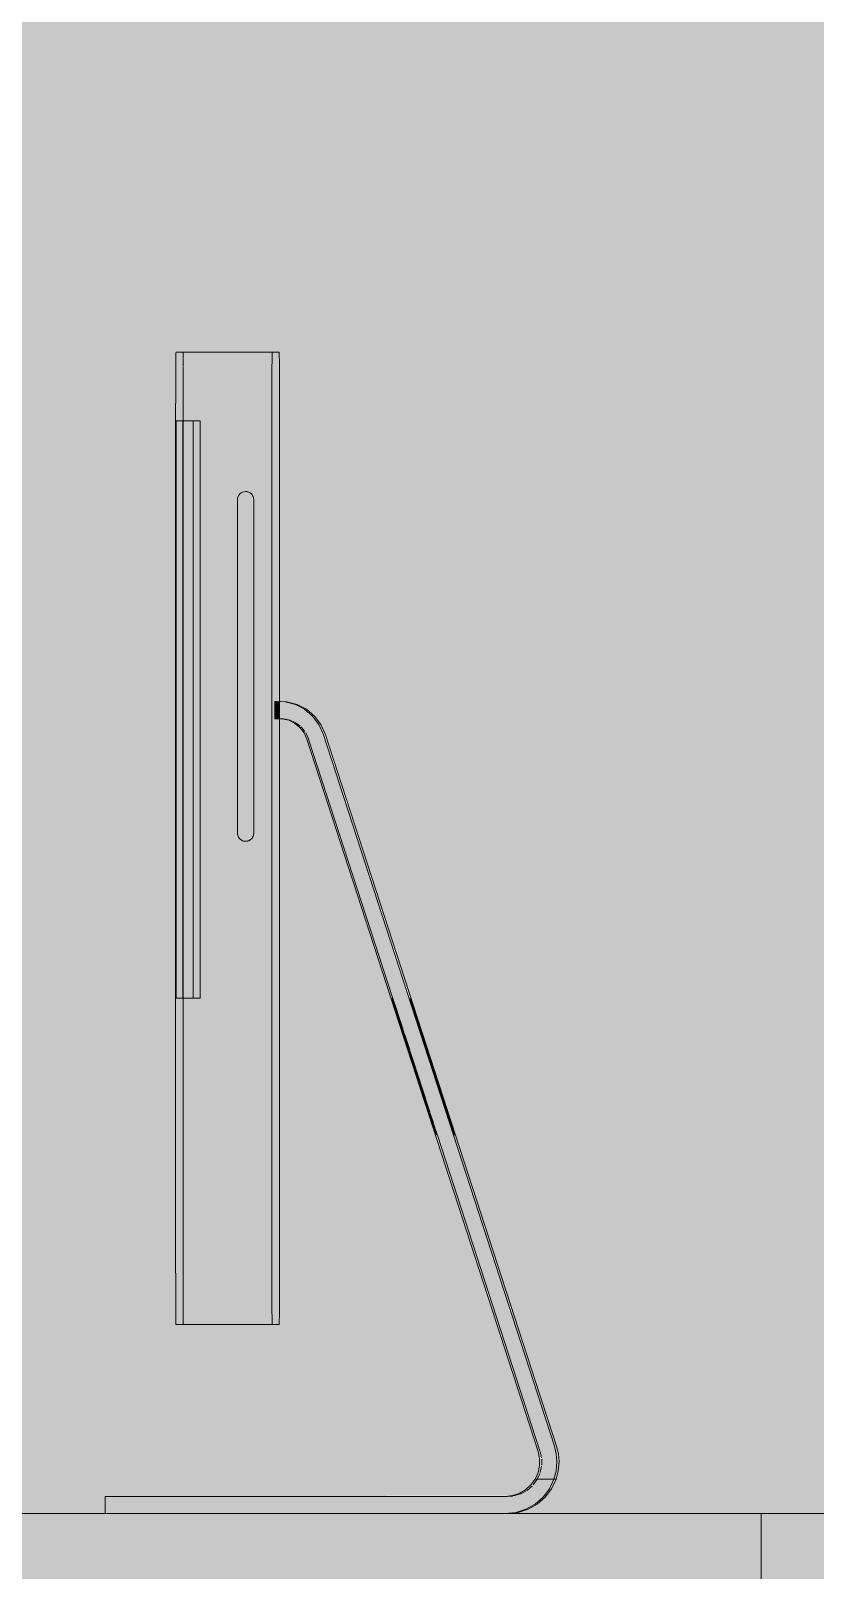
# Model space of a CAD drawing. Header units: millimetres. Extents: x 855 to 48623, y -2192 to 8255.
# Drawn here: x 25221 to 25511, y 4929 to 5498 of the extents above; entities that cross this region are included whole.
import ezdxf

# ---------------------------------------------------------------- set-up
doc = ezdxf.new("R2010")
doc.units = ezdxf.units.MM
doc.layers.add('A-WALL-PATT', color=7, linetype='Continuous', lineweight=9)
for name, color, linetype, lineweight, true_color, transparency in [('I-FURN-10', 7, 'Continuous', 9, 0xf9f9f9, 0.7), ('I-FURN-13', 7, 'Continuous', 9, 0x395f96, 0.7), ('I-FURN-5', 7, 'Continuous', 9, 0x7f7f7f, 0.7)]:
    doc.layers.add(name, color=color, linetype=linetype, lineweight=lineweight, true_color=true_color, transparency=transparency)
for name, color, linetype, lineweight, true_color in [('I-FURN-104', 7, 'Continuous', 9, 0xa3aebf), ('I-FURN-105', 7, 'Continuous', 9, 0xdddddd), ('I-FURN-4', 7, 'Continuous', 9, 0xacacac), ('I-FURN-6', 7, 'Continuous', 9, 0xc0c0c0), ('I-FURN-7', 7, 'Continuous', 9, 0x9e9e9e), ('I-FURN-9', 7, 'Continuous', 9, 0xd1d1d1)]:
    doc.layers.add(name, color=color, linetype=linetype, lineweight=lineweight, true_color=true_color)

# ---------------------------------------------------------------- blocks, each defined once
blk = doc.blocks.new('Стол базовый прямоугольный - 1_2-26230909-Развертка 2_03-2')
at = {"layer": 'I-FURN-5'}
blk.add_hatch(color=256, dxfattribs=at).paths.add_polyline_path([(2860, 4910), (2900, 4910), (2900, 4950), (2300, 4950), (2300, 4910), (2810.43, 4910)])
at = {"layer": 'I-FURN-6'}
for q in [(2900, 4950), (2300, 4910)]:
    blk.add_line((2300, 4950), q, dxfattribs=at)
blk = doc.blocks.new('Стол базовый прямоугольный - 1_2-V17-Развертка 2_03-2')
at = {"layer": 'I-FURN-5'}
blk.add_hatch(color=256, dxfattribs=at).paths.add_polyline_path([(5449.99, 4910), (5460, 4910), (5460, 4950), (4860, 4950), (4860, 4910), (5420, 4910)])
at = {"layer": 'I-FURN-6'}
for p, q in [((4860, 4950), (5460, 4950)), ((5460, 4950), (5460, 4910))]:
    blk.add_line(p, q, dxfattribs=at)
blk = doc.blocks.new('iMac_G5_Computer_17quot_Screen_Model_4681 - iMac_G5_Computer_17quot_Screen_Model_4681-26238357-Развертка 2_03-2')
at = {"layer": 'I-FURN-10'}
for points in [[(5243.57, 5360.21), (5279.12, 5360.21), (5279.12, 5379.26), (5243.69, 5379.26), (5243.6, 5373.68), (5243.56, 5360.21)], [(5281.82, 5019.85), (5281.95, 5038.9), (5281.82, 5243.71), (5280.23, 5243.69), (5280.23, 5250.07), (5281.95, 5250.07), (5281.82, 5379.26), (5279.25, 5379.26), (5279.12, 5360.21), (5279.25, 5019.85)], [(5269.42, 5198.46), (5270.92, 5198.87), (5272.02, 5199.96), (5272.42, 5201.48), (5272.32, 5325.49), (5271.54, 5326.84), (5270.2, 5327.61), (5268.64, 5327.61), (5267.3, 5326.84), (5266.52, 5325.49), (5266.42, 5324.71), (5266.52, 5200.69), (5267.3, 5199.34), (5268.64, 5198.57)], [(5280.23, 5243.69), (5281.95, 5243.73), (5281.82, 5250.03), (5280.23, 5250.07), (5280.23, 5243.73)], [(5243.69, 5019.85), (5279.25, 5019.85), (5279.16, 5025.43), (5279.11, 5038.9), (5243.56, 5038.9), (5243.66, 5020.5)]]:
    blk.add_hatch(color=256, dxfattribs=at).paths.add_polyline_path(points)
h = blk.add_hatch(color=256, dxfattribs=at)
h.paths.add_polyline_path([(5243.57, 5038.9), (5279.12, 5038.9), (5279.12, 5360.21), (5243.56, 5360.21), (5243.56, 5038.9)])
h.paths.add_polyline_path([(5243.73, 5140.5), (5243.73, 5353.86), (5252.57, 5353.86), (5252.57, 5140.5), (5250.08, 5140.5)])
h.paths.add_polyline_path([(5269.42, 5198.46), (5267.92, 5198.87), (5266.82, 5199.96), (5266.42, 5201.46), (5266.52, 5325.49), (5267.3, 5326.84), (5268.64, 5327.61), (5270.2, 5327.61), (5271.54, 5326.84), (5272.32, 5325.49), (5272.42, 5324.71), (5272.21, 5200.69), (5272.02, 5199.96), (5270.92, 5198.87), (5270.2, 5198.57)])
at = {"layer": 'I-FURN-13'}
for points in [[(5250.08, 5140.5), (5250.08, 5353.86), (5243.73, 5353.86), (5243.73, 5140.5)], [(5252.57, 5140.5), (5252.57, 5353.86), (5250.08, 5353.86), (5250.08, 5140.5)]]:
    blk.add_hatch(color=256, dxfattribs=at).paths.add_polyline_path(points)
at = {"layer": 'I-FURN-5'}
for points in [[(5379.39, 4962.7), (5383.42, 4962.7), (5384.23, 4965.83), (5384.4, 4970.38), (5384.05, 4972.97), (5383.58, 4974.94), (5346.09, 5089.89), (5339.97, 5089.89), (5335.74, 5103.3), (5324.1, 5140.31), (5329.89, 5140.31), (5297.17, 5240.27), (5296.53, 5241.68), (5294.2, 5244.75), (5291.04, 5247.34), (5287.51, 5249.08), (5284.09, 5249.96), (5281.95, 5250.02), (5281.95, 5243.72), (5282.94, 5243.69), (5285.23, 5243.18), (5287.82, 5241.84), (5289.48, 5240.5), (5291.04, 5238.5), (5292.09, 5236.2), (5378.1, 4970.38), (5378.1, 4967.72), (5377.54, 4965.13), (5376.46, 4962.7), (5377.54, 4962.7)], [(5298.13, 5238.16), (5298.68, 5238.34), (5296.53, 5242.52), (5294.2, 5245.28), (5291.04, 5247.67), (5287.51, 5249.24), (5287.82, 5249), (5292.09, 5246.52), (5294.84, 5243.91), (5296.53, 5241.68), (5297.17, 5240.27)], [(5384.03, 4974.94), (5384.27, 4975.21), (5298.52, 5238.16), (5298.13, 5238.16), (5330.17, 5140.31), (5330.26, 5140.31), (5334.86, 5126.53), (5346.56, 5089.89), (5346.26, 5089.89), (5383.8, 4974.94), (5383.98, 4974.94)], [(5338.08, 5115.1), (5338.26, 5115.1), (5329.89, 5140.31), (5323.58, 5140.31), (5328.07, 5126.9), (5331.92, 5115.1), (5336.62, 5115.1)], [(5338.6, 5115.1), (5333.08, 5131.16), (5338.26, 5115.1)], [(5346.21, 5089.89), (5346.6, 5089.89), (5342.12, 5103.3), (5338.08, 5115.1), (5331.92, 5115.1), (5340.24, 5089.89), (5346.09, 5089.89)], [(5346.6, 5089.89), (5346.6, 5090.02), (5342.12, 5104.22), (5338.6, 5115.1), (5338.26, 5115.1), (5346.21, 5091.01)], [(5369.32, 4950.4), (5370.61, 4950.55), (5374.98, 4952.21), (5377.26, 4953.5), (5380.19, 4956.06), (5382.54, 4959.17), (5384.51, 4963.86), (5385.02, 4965.83), (5385.19, 4970.38), (5385.06, 4972.03), (5384.27, 4974.94), (5383.58, 4974.94), (5384.4, 4970.38), (5384.4, 4967.72), (5384.05, 4965.13), (5383.42, 4962.7), (5381.75, 4959.17), (5378.35, 4955.16), (5376.45, 4953.5), (5373.05, 4951.58), (5370.61, 4950.81)], [(5365.44, 4950), (5370.61, 4950.81), (5373.86, 4952.04), (5377.26, 4954.2), (5380.19, 4957.12), (5381.75, 4959.17), (5383.42, 4962.7), (5376.45, 4962.7), (5374.89, 4960.55), (5372.64, 4958.62), (5369.32, 4957.03), (5368.08, 4956.63), (5365.44, 4956.35), (5232.3, 4956.35), (5232.3, 4950), (5243.72, 4950)], [(5217.47, 4950), (5232.3, 4950), (5232.3, 4956.35), (5217.47, 4956.35), (5217.47, 4955.16)]]:
    blk.add_hatch(color=256, dxfattribs=at).paths.add_polyline_path(points)
at = {"layer": 'I-FURN-104'}
for p, q in [((5243.73, 5353.86), (5246.22, 5353.86)), ((5246.22, 5353.86), (5246.22, 5140.5)), ((5252.57, 5353.86), (5246.22, 5353.86)), ((5246.39, 5353.86), (5246.39, 5140.5)), ((5246.22, 5140.5), (5243.73, 5140.5)), ((5252.57, 5140.5), (5246.22, 5140.5))]:
    blk.add_line(p, q, dxfattribs=at)
at = {"layer": 'I-FURN-105'}
blk.add_line((5243.72, 5019.85), (5243.69, 5019.85), dxfattribs=at)
at = {"layer": 'I-FURN-4'}
for p, q in [((5266.42, 5201.46), (5266.42, 5324.71)), ((5272.42, 5324.71), (5272.42, 5201.46)), ((5280.84, 5250.06), (5280.84, 5243.7)), ((5281.95, 5243.72), (5281.95, 5250.02)), ((5284.7, 5249.96), (5284.09, 5250.04)), ((5280.84, 5243.69), (5280.23, 5243.69)), ((5280.84, 5243.69), (5282.27, 5243.78)), ((5282.27, 5243.78), (5283.38, 5243.73)), ((5283.38, 5243.73), (5285.22, 5243.38)), ((5285.3, 5243.36), (5285.85, 5243.18)), ((5285.85, 5243.18), (5287.55, 5242.43)), ((5287.7, 5242.35), (5288.14, 5242.09)), ((5288.14, 5242.09), (5289.63, 5240.96)), ((5289.81, 5240.8), (5290.11, 5240.5)), ((5290.11, 5240.5), (5291.33, 5239.02)), ((5291.67, 5238.5), (5292.66, 5236.38)), ((5292.72, 5236.2), (5323.9, 5140.31)), ((5323.58, 5140.31), (5323.5, 5140.5)), ((5323.5, 5140.5), (5323.54, 5140.31)), ((5324.1, 5138.85), (5323.58, 5140.31)), ((5325.06, 5136), (5324.1, 5138.85)), ((5326.41, 5131.94), (5325.06, 5136)), ((5327.77, 5126.9), (5329.61, 5121.18)), ((5329.61, 5121.18), (5331.58, 5115.1)), ((5331.92, 5115.1), (5329.94, 5121.18)), ((5331.58, 5115.1), (5333.56, 5109.02)), ((5333.89, 5109.02), (5331.92, 5115.1)), ((5333.56, 5109.02), (5335.44, 5103.3)), ((5335.44, 5103.3), (5337.1, 5098.26)), ((5337.1, 5098.26), (5338.45, 5094.2)), ((5338.45, 5094.2), (5339.41, 5091.35)), ((5339.53, 5091.35), (5338.64, 5094.2)), ((5339.41, 5091.35), (5339.93, 5089.89)), ((5340.3, 5089.89), (5378.25, 4973.2)), ((5378.35, 4972.87), (5378.85, 4970.58)), ((5378.85, 4967.49), (5378.35, 4965.21)), ((5378.89, 4970.22), (5378.89, 4967.88)), ((5377.25, 4962.7), (5375.7, 4960.55)), ((5383.42, 4962.7), (5376.46, 4962.7)), ((5378.22, 4964.84), (5377.24, 4962.7)), ((5383.42, 4962.7), (5383.42, 4962.7)), ((5218.45, 4956.35), (5217.47, 4956.35)), ((5218.86, 4956.35), (5218.45, 4956.35)), ((5220.04, 4956.35), (5218.95, 4956.35)), ((5221.9, 4956.35), (5220.04, 4956.35)), ((5224.33, 4956.35), (5221.9, 4956.35)), ((5230.29, 4956.35), (5224.33, 4956.35)), ((5233.44, 4956.35), (5230.29, 4956.35)), ((5366.27, 4956.35), (5233.44, 4956.35)), ((5368.11, 4956.48), (5366.27, 4956.35)), ((5368.91, 4956.63), (5368.17, 4956.49)), ((5370.73, 4957.16), (5368.91, 4956.63)), ((5371.43, 4957.45), (5370.89, 4957.22)), ((5373.17, 4958.39), (5371.43, 4957.45)), ((5373.73, 4958.78), (5373.4, 4958.55)), ((5375.3, 4960.13), (5373.73, 4958.78)), ((5217.85, 4950), (5217.47, 4950)), ((5223.21, 4950), (5217.85, 4950)), ((5226.05, 4950), (5223.21, 4950)), ((5232.3, 4950), (5226.05, 4950)), ((5365.44, 4950), (5232.3, 4950)), ((5365.44, 4950), (5366.27, 4950)), ((5365.44, 4950), (5366.27, 4950))]:
    blk.add_line(p, q, dxfattribs=at)
at = {"layer": 'I-FURN-4', "flags": 128}
for points in [[(5323.54, 5140.31), (5323.98, 5138.85), (5324.87, 5136)], [(5324.87, 5136), (5326.15, 5131.94), (5327.77, 5126.9)], [(5329.94, 5121.18), (5328.07, 5126.9), (5326.41, 5131.94)], [(5338.64, 5094.2), (5337.35, 5098.26), (5335.74, 5103.3), (5333.89, 5109.02)], [(5339.93, 5089.89), (5339.97, 5089.89), (5339.53, 5091.35)]]:
    blk.add_lwpolyline(points, dxfattribs=at)
at = {"layer": 'I-FURN-4'}
for centre, start_param, end_param in [((5269.42, 5324.71), 1.308997, 1.570796), ((5269.42, 5324.71), 1.047198, 1.308997), ((5269.42, 5324.71), 0.785398, 1.047198), ((5269.42, 5324.71), 5.761133, 6.021386), ((5269.42, 5324.71), 5.499588, 5.759587), ((5269.42, 5324.71), 4.712389, 4.974188), ((5269.42, 5201.46), 1.570796, 1.832596), ((5269.42, 5201.46), 1.832596, 2.094395), ((5269.42, 5201.46), 2.094395, 2.616194), ((5269.42, 5201.46), 2.617994, 2.878247), ((5269.42, 5201.46), 2.879793, 3.140152), ((5269.42, 5201.46), 3.141593, 3.401951), ((5269.42, 5201.46), 3.403392, 3.663645), ((5269.42, 5201.46), 3.665191, 3.92519), ((5269.42, 5201.46), 3.926991, 4.18879)]:
    blk.add_ellipse(centre, major_axis=(0, 3), ratio=0.999978, start_param=start_param, end_param=end_param, dxfattribs=at)
at = {"layer": 'I-FURN-6'}
for p, q in [((5279.25, 5379.26), (5243.69, 5379.26)), ((5281.82, 5379.26), (5279.25, 5379.26)), ((5243.56, 5038.9), (5243.56, 5360.21)), ((5279.12, 5360.21), (5279.12, 5038.9)), ((5281.95, 5250.02), (5281.95, 5360.21)), ((5269.42, 5327.71), (5269.42, 5327.71)), ((5266.42, 5324.71), (5266.42, 5201.46)), ((5272.42, 5201.46), (5272.42, 5324.71)), ((5280.84, 5250.07), (5280.23, 5250.07)), ((5280.23, 5243.69), (5280.23, 5250.07)), ((5284.09, 5250.04), (5280.84, 5250.07)), ((5282.27, 5250.13), (5281.66, 5250.13)), ((5281.95, 5038.9), (5281.95, 5243.72)), ((5377.54, 4972.97), (5292.09, 5236.2)), ((5298.13, 5238.16), (5383.58, 4974.94)), ((5384.36, 4974.94), (5298.77, 5238.16)), ((5269.42, 5198.46), (5269.42, 5198.46)), ((5243.69, 5019.85), (5279.25, 5019.85)), ((5279.25, 5019.85), (5281.82, 5019.85)), ((5383.42, 4962.7), (5376.45, 4962.7)), ((5217.47, 4956.35), (5217.47, 4950)), ((5217.47, 4956.35), (5232.3, 4956.35)), ((5232.3, 4956.35), (5365.44, 4956.35))]:
    blk.add_line(p, q, dxfattribs=at)
at = {"layer": 'I-FURN-6', "flags": 128}
for points in [[(5280.23, 5250.07), (5284.09, 5249.96), (5287.82, 5249), (5291.25, 5247.23), (5294.2, 5244.75), (5296.53, 5241.68), (5298.13, 5238.16)], [(5298.77, 5238.16), (5297.17, 5241.68), (5294.84, 5244.75), (5291.88, 5247.23), (5288.44, 5249), (5284.7, 5249.96)], [(5292.09, 5236.2), (5291.04, 5238.5), (5289.48, 5240.5), (5287.51, 5242.09), (5285.23, 5243.18), (5282.76, 5243.73), (5280.23, 5243.69)], [(5338.26, 5115.1), (5336.29, 5121.18), (5334.45, 5126.9), (5332.83, 5131.94), (5331.54, 5136), (5330.65, 5138.85), (5330.22, 5140.31), (5330.26, 5140.31), (5330.77, 5138.85), (5331.73, 5136), (5333.08, 5131.94), (5334.74, 5126.9), (5336.62, 5121.18), (5338.6, 5115.1)], [(5338.6, 5115.1), (5340.57, 5109.02), (5342.41, 5103.3), (5344.03, 5098.26), (5345.32, 5094.2), (5346.21, 5091.35), (5346.64, 5089.89), (5346.6, 5089.89), (5346.09, 5091.35), (5345.13, 5094.2), (5343.78, 5098.26), (5342.12, 5103.3), (5340.24, 5109.02), (5338.26, 5115.1)], [(5376.46, 4962.7), (5377.54, 4965.13), (5378.1, 4967.72), (5378.1, 4970.38), (5377.54, 4972.97)], [(5383.58, 4974.94), (5384.27, 4972.03), (5384.51, 4969.05)], [(5385.3, 4969.05), (5385.06, 4972.03), (5384.36, 4974.94)], [(5384.51, 4969.05), (5384.23, 4965.83), (5383.42, 4962.7)], [(5384.21, 4962.7), (5385.02, 4965.83), (5385.3, 4969.05)], [(5383.42, 4962.7), (5381.75, 4959.17), (5379.39, 4956.06), (5376.45, 4953.5), (5373.05, 4951.58), (5369.32, 4950.4), (5365.44, 4950)], [(5365.44, 4956.35), (5368.08, 4956.63), (5370.61, 4957.45), (5372.91, 4958.78), (5374.89, 4960.55), (5376.45, 4962.7)], [(5366.27, 4950), (5370.15, 4950.4), (5373.86, 4951.58), (5377.26, 4953.5), (5380.19, 4956.06), (5382.54, 4959.17), (5384.21, 4962.7)]]:
    blk.add_lwpolyline(points, dxfattribs=at)
at = {"layer": 'I-FURN-6'}
for centre, major_axis, ratio, start_param, end_param in [((5243.69, 5360.21), (0, 19.05), 0.006622, 0, 1.570796), ((5279.25, 5360.21), (0, 19.05), 0.006622, 0, 1.570796), ((5281.82, 5360.21), (0, 19.05), 0.006622, 4.712389, 6.283185), ((5269.42, 5324.71), (0, 3), 0.999978, 0, 1.570796), ((5269.42, 5324.71), (0, 3), 0.999978, 0, 0.785398), ((5269.42, 5324.71), (0, 3), 0.999978, 4.712389, 6.283185), ((5269.42, 5324.71), (0, 3), 0.999978, 6.021386, 6.283185), ((5269.42, 5324.71), (0, 3), 0.999978, 4.974188, 5.497787), ((5269.42, 5201.46), (0, 3), 0.999978, 1.570796, 3.141593), ((5269.42, 5201.46), (0, 3), 0.999978, 3.141593, 4.712389), ((5269.42, 5201.46), (0, 3), 0.999978, 4.18879, 4.712389), ((5243.69, 5038.9), (0, 19.05), 0.006622, 1.570796, 3.141593), ((5279.25, 5038.9), (0, 19.05), 0.006622, 1.570796, 3.141593), ((5281.82, 5038.9), (0, 19.05), 0.006622, 3.141593, 4.712389)]:
    blk.add_ellipse(centre, major_axis=major_axis, ratio=ratio, start_param=start_param, end_param=end_param, dxfattribs=at)
at = {"layer": 'I-FURN-7'}
for p, q in [((5323.9, 5140.31), (5324.36, 5138.91)), ((5324.38, 5138.85), (5325.27, 5136.11)), ((5325.3, 5136), (5326.58, 5132.08)), ((5326.62, 5131.94), (5328.21, 5127.05)), ((5328.26, 5126.9), (5330.07, 5121.34)), ((5330.13, 5121.18), (5332.05, 5115.26)), ((5332.1, 5115.1), (5334.02, 5109.19)), ((5334.08, 5109.02), (5335.88, 5103.47)), ((5335.94, 5103.3), (5337.52, 5098.43)), ((5337.58, 5098.26), (5338.85, 5094.35)), ((5338.9, 5094.2), (5339.78, 5091.48)), ((5339.82, 5091.35), (5340.28, 5089.96)), ((5376.45, 4962.7), (5376.46, 4962.7)), ((5377.24, 4962.7), (5377.25, 4962.7)), ((5377.24, 4962.7), (5383.42, 4962.7)), ((5377.25, 4962.7), (5383.42, 4962.7)), ((5383.42, 4962.7), (5384.21, 4962.7)), ((5383.42, 4962.7), (5384.21, 4962.7)), ((5384.21, 4962.7), (5384.21, 4962.7)), ((5218.45, 4950), (5217.47, 4950)), ((5218.45, 4950), (5218.86, 4950)), ((5218.95, 4950), (5220.04, 4950)), ((5220.04, 4950), (5227.19, 4950)), ((5227.19, 4950), (5233.44, 4950)), ((5233.44, 4950), (5365.44, 4950))]:
    blk.add_line(p, q, dxfattribs=at)
at = {"layer": 'I-FURN-9'}
for p, q in [((5243.69, 5379.26), (5246.26, 5379.26)), ((5246.39, 5360.21), (5246.39, 5353.86)), ((5243.73, 5140.5), (5243.73, 5353.86)), ((5243.73, 5353.86), (5250.08, 5353.86)), ((5250.08, 5353.86), (5250.08, 5140.5)), ((5252.57, 5353.86), (5250.08, 5353.86)), ((5252.57, 5140.5), (5252.57, 5353.86)), ((5250.08, 5140.5), (5243.73, 5140.5)), ((5246.39, 5140.5), (5246.39, 5038.9)), ((5250.08, 5140.5), (5252.57, 5140.5)), ((5246.26, 5019.85), (5243.72, 5019.85))]:
    blk.add_line(p, q, dxfattribs=at)
for centre, start_param, end_param in [((5246.26, 5360.21), 6.040777, 6.283185), ((5246.26, 5360.21), 5.779427, 6.021386), ((5246.26, 5360.21), 5.518017, 5.759587), ((5246.26, 5360.21), 5.235988, 5.497787), ((5246.26, 5360.21), 4.974188, 5.235988), ((5246.26, 5360.21), 4.712389, 4.974188), ((5246.26, 5038.9), 4.45059, 4.712389), ((5246.26, 5038.9), 4.18879, 4.45059), ((5246.26, 5038.9), 3.685095, 3.926991), ((5246.26, 5038.9), 3.926991, 4.18879), ((5246.26, 5038.9), 3.160573, 3.403392), ((5246.26, 5038.9), 3.422852, 3.665191)]:
    blk.add_ellipse(centre, major_axis=(0, 19.05), ratio=0.006622, start_param=start_param, end_param=end_param, dxfattribs=at)

msp = doc.modelspace()

# ---------------------------------------------------------------- hatches: boundary and pattern name
at = {"layer": 'A-WALL-PATT'}
h = msp.add_hatch(color=256, dxfattribs=at)
h.paths.add_polyline_path([(25764.77, 5379.26), (25764.77, 5379.31), (25763.98, 5498.17)])
h.paths.add_polyline_path([(26211.26, 4250), (26211.26, 6000), (27110.26, 6000), (27110.26, 7600), (20552.26, 7600), (20552.26, 4250), (21731.26, 4250), (21731.26, 4950), (21802.98, 4950), (21802.98, 4953.17), (21799.83, 4953.17), (21800.05, 4966.03), (21802.17, 4970.24), (21803.14, 4971.49), (21808.06, 4974.52), (21810.41, 4975.23), (21817.14, 4975.4), (21874.36, 4975.4), (21874.61, 4975.97), (21915.37, 4979.87), (21934.36, 4982.69), (21949.23, 4985.08), (21950.08, 4985.08), (21950.33, 4985.62), (21967.62, 4989.15), (21967.89, 4989.15), (21969.13, 4989.15), (21969.25, 4982.72), (21981.93, 4986.01), (21982.18, 4993.74), (21999.75, 4996.24), (22000.25, 4996.24), (22000.43, 4990.28), (22001.31, 4990.17), (22002.8, 4989.9), (22003.81, 4988.8), (22004.13, 4987.73), (22006.52, 4950.38), (22006.17, 4950.1), (22003.62, 4950.38), (22003.27, 4950.35), (22003.27, 4950), (22063.73, 4950), (22063.73, 4956.35), (22214.34, 4956.63), (22216.87, 4957.45), (22219.61, 4959.17), (22221.15, 4960.55), (22222.72, 4962.7), (22223.95, 4965.83), (22224.35, 4969.05), (22224.35, 4970.38), (22223.17, 4974.94), (22138.35, 5236.2), (22137.3, 5238.5), (22135.74, 5240.5), (22133.77, 5242.09), (22130.34, 5243.44), (22128.21, 5243.69), (22128.08, 5019.85), (22089.95, 5019.85), (22089.86, 5025.43), (22089.82, 5063.76), (22089.95, 5379.26), (22128.08, 5379.26), (22128.21, 5360.21), (22128.21, 5250.02), (22131.49, 5249.83), (22135.74, 5248.46), (22138.35, 5247.05), (22141.1, 5244.75), (22143.66, 5241.16), (22145.03, 5238.16), (22231.32, 4972.03), (22231.44, 4967.72), (22231.28, 4965.83), (22230.47, 4962.7), (22228.01, 4958.12), (22225.41, 4955.16), (22222.71, 4953.04), (22219.31, 4951.32), (22215.58, 4950.4), (22214.34, 4950), (22429.55, 4950.27), (22427.03, 4950.81), (22424.6, 4951.58), (22421.2, 4953.5), (22418.05, 4956.35), (22415.92, 4959.17), (22414.25, 4962.71), (22413.44, 4965.83), (22413.27, 4970.38), (22413.62, 4972.97), (22414.09, 4974.94), (22499.69, 5238.16), (22501.29, 5241.68), (22503.62, 5244.75), (22506.79, 5247.34), (22510.62, 5249.16), (22513.75, 5249.96), (22516.51, 5250.07), (22516.63, 5379.26), (22554.77, 5379.26), (22554.89, 5353.86), (22554.77, 5019.85), (22516.63, 5019.85), (22516.54, 5025.43), (22516.51, 5063.76), (22516.51, 5243.71), (22514.91, 5243.69), (22512.61, 5242.89), (22510.01, 5241.34), (22508.35, 5239.69), (22507.42, 5238.5), (22505.74, 5234.26), (22420.36, 4970.38), (22420.36, 4967.72), (22421.22, 4964.44), (22422.76, 4961.65), (22423.57, 4960.55), (22425.55, 4958.78), (22428.31, 4957.3), (22430.37, 4956.54), (22432.19, 4956.35), (22580.98, 4956.35), (22580.98, 4950), (22638.98, 4950), (22638, 4950.78), (22640.59, 4987.73), (22641.4, 4989.5), (22642.52, 4990.17), (22644.47, 4990.28), (22644.73, 4996.24), (22646.66, 4996.22), (22646.66, 4996.24), (22662.79, 4993.7), (22662.95, 4985.78), (22675.46, 4982.72), (22675.74, 4989.15), (22677.02, 4989.15), (22678.28, 4989.15), (22694.64, 4985.56), (22694.87, 4985.08), (22696.58, 4985.04), (22696.83, 4985.08), (22715.95, 4981.74), (22735.06, 4979.2), (22770.36, 4975.95), (22770.36, 4975.4), (22834.91, 4975.12), (22837.98, 4973.97), (22840.7, 4972.21), (22842.2, 4970.69), (22843.44, 4968.73), (22844.66, 4966.03), (22844.89, 4962.58), (22844.84, 4953.17), (22841.69, 4953.17), (22841.69, 4950), (22931.26, 4950), (22931.26, 4250), (24891.26, 4250), (24891.26, 4950), (24987.98, 4950), (24987.98, 4953.17), (24984.83, 4953.17), (24985.05, 4966.03), (24987.17, 4970.24), (24988.82, 4971.95), (24993.06, 4974.52), (24995.41, 4975.23), (25002.14, 4975.4), (25059.36, 4975.4), (25059.61, 4975.97), (25100.37, 4979.87), (25120.28, 4982.85), (25134.23, 4985.08), (25135.08, 4985.08), (25135.33, 4985.62), (25152.62, 4989.15), (25152.89, 4989.15), (25154.13, 4989.15), (25154.25, 4982.72), (25166.93, 4986.01), (25167.18, 4993.74), (25184.75, 4996.24), (25185.25, 4996.24), (25185.36, 4990.28), (25186.31, 4990.17), (25187.8, 4989.9), (25188.81, 4988.8), (25189.13, 4987.73), (25191.52, 4950.38), (25191.17, 4950.1), (25188.62, 4950.38), (25188.27, 4950.35), (25188.27, 4950), (25248.73, 4950), (25248.73, 4956.35), (25399.34, 4956.63), (25401.87, 4957.45), (25404.61, 4959.17), (25406.15, 4960.55), (25407.72, 4962.7), (25408.95, 4965.83), (25409.35, 4969.05), (25409.35, 4970.38), (25408.17, 4974.94), (25323.35, 5236.2), (25322.3, 5238.5), (25320.74, 5240.5), (25318.77, 5242.09), (25315.34, 5243.44), (25313.21, 5243.69), (25313.08, 5019.85), (25274.95, 5019.85), (25274.86, 5025.43), (25274.82, 5063.76), (25274.95, 5379.26), (25313.08, 5379.26), (25313.21, 5360.21), (25313.21, 5250.02), (25316.49, 5249.83), (25320.74, 5248.46), (25323.35, 5247.05), (25326.55, 5244.15), (25328.66, 5241.16), (25330.03, 5238.16), (25416.32, 4972.03), (25416.44, 4967.72), (25416.28, 4965.83), (25415.47, 4962.7), (25413, 4958.11), (25410.41, 4955.16), (25407.71, 4953.04), (25404.31, 4951.32), (25400.58, 4950.4), (25399.34, 4950), (25639.55, 4950.27), (25637.03, 4950.81), (25634.6, 4951.58), (25631.2, 4953.5), (25628.27, 4956.06), (25625.92, 4959.17), (25624.25, 4962.71), (25623.44, 4965.83), (25623.27, 4970.38), (25623.62, 4972.97), (25624.09, 4974.94), (25709.69, 5238.16), (25711.29, 5241.68), (25713.62, 5244.75), (25716.79, 5247.34), (25720.62, 5249.16), (25723.75, 5249.96), (25726.51, 5250.07), (25726.63, 5379.26), (25764.77, 5379.26), (25764.89, 5353.86), (25764.77, 5019.85), (25726.63, 5019.85), (25726.54, 5025.43), (25726.51, 5072.78), (25726.51, 5243.71), (25724.91, 5243.69), (25722.61, 5242.89), (25720.01, 5241.34), (25718.35, 5239.69), (25717.42, 5238.5), (25715.74, 5234.26), (25630.36, 4970.38), (25630.36, 4967.72), (25631.22, 4964.44), (25632.76, 4961.65), (25633.57, 4960.55), (25635.96, 4958.54), (25638.31, 4957.3), (25640.37, 4956.54), (25642.19, 4956.35), (25790.98, 4956.35), (25790.98, 4950), (25848.98, 4950), (25848, 4950.78), (25850.59, 4987.73), (25851.4, 4989.5), (25852.52, 4990.17), (25854.47, 4990.28), (25854.73, 4996.24), (25856.66, 4996.22), (25856.66, 4996.24), (25872.79, 4993.7), (25872.95, 4985.78), (25885.46, 4982.72), (25885.74, 4989.15), (25887.02, 4989.15), (25888.28, 4989.15), (25904.64, 4985.56), (25904.87, 4985.08), (25906.58, 4985.04), (25906.83, 4985.08), (25925.95, 4981.74), (25945.36, 4979.17), (25980.36, 4975.95), (25980.36, 4975.4), (26044.91, 4975.12), (26047.98, 4973.97), (26050.7, 4972.21), (26052.2, 4970.69), (26053.14, 4969.4), (26054.66, 4966.03), (26054.89, 4962.58), (26054.84, 4953.17), (26051.69, 4953.17), (26051.69, 4950), (26091.26, 4950), (26091.26, 4250), (26196.26, 4250)])
h.paths.add_polyline_path([(22180.92, 4250), (22291.26, 4250), (22291.26, 4910), (21771.26, 4910), (21771.26, 4250)])
h.paths.add_polyline_path([(22371.26, 4250), (22891.26, 4250), (22891.26, 4910), (22371.26, 4910), (22371.26, 4303.55)])
h.paths.add_polyline_path([(24931.26, 4250), (25451.26, 4250), (25451.26, 4910), (24931.26, 4910), (24931.26, 4369.54)])
h.paths.add_polyline_path([(25531.26, 4250), (26051.26, 4250), (26051.26, 4910), (25531.26, 4910), (25531.26, 4290.07)])
h.paths.add_polyline_path([(22593.46, 4459), (22505.7, 4459), (22505.7, 4541), (22658.7, 4541), (22658.7, 4459), (22642.2, 4459)])
h.paths.add_polyline_path([(25171.85, 4459), (25123.08, 4459), (25123.08, 4541), (25276.08, 4541), (25276.08, 4459), (25188.58, 4459)])
h.paths.add_polyline_path([(21962.2, 4459), (21945.7, 4459), (21945.7, 4541), (22098.7, 4541), (22098.7, 4459), (21974.64, 4459)])
h.paths.add_polyline_path([(25819.96, 4459), (25683.46, 4459), (25683.46, 4541), (25836.46, 4541), (25836.46, 4459)])
h.paths.add_polyline_path([(25225.58, 4497.5), (25226.83, 4497.83), (25227.75, 4498.75), (25228.08, 4500), (25227.75, 4501.25), (25226.83, 4502.17), (25225.58, 4502.5), (25224.33, 4502.17), (25223.41, 4501.24), (25223.08, 4500), (25223.42, 4498.75), (25224.33, 4497.83), (25224.93, 4497.59)])
h.paths.add_polyline_path([(25714.96, 4497.5), (25716.21, 4497.83), (25717.12, 4498.75), (25717.46, 4500), (25717.12, 4501.25), (25716.21, 4502.17), (25714.96, 4502.5), (25713.71, 4502.17), (25712.79, 4501.25), (25712.46, 4500), (25712.79, 4498.75), (25713.71, 4497.83), (25714.31, 4497.59)])
h.paths.add_polyline_path([(25244.58, 4497.5), (25245.83, 4497.83), (25246.75, 4498.75), (25247.08, 4500), (25246.75, 4501.25), (25245.83, 4502.17), (25244.58, 4502.5), (25243.33, 4502.17), (25242.42, 4501.25), (25242.08, 4500), (25242.42, 4498.75), (25243.33, 4497.83), (25243.93, 4497.59)])
h.paths.add_polyline_path([(22608.2, 4497.5), (22609.45, 4497.83), (22610.36, 4498.75), (22610.7, 4500), (22610.36, 4501.25), (22609.45, 4502.17), (22608.2, 4502.5), (22606.95, 4502.17), (22606.03, 4501.25), (22605.7, 4500), (22606.03, 4498.75), (22606.95, 4497.83), (22607.55, 4497.59)])
h.paths.add_polyline_path([(25154.58, 4497.5), (25155.83, 4497.83), (25156.75, 4498.75), (25157.08, 4500), (25156.75, 4501.25), (25155.83, 4502.17), (25154.58, 4502.5), (25153.33, 4502.17), (25152.42, 4501.25), (25152.08, 4500), (25152.42, 4498.75), (25153.33, 4497.83), (25153.93, 4497.59)])
h.paths.add_polyline_path([(22067.2, 4497.5), (22068.45, 4497.83), (22069.36, 4498.75), (22069.7, 4500), (22069.36, 4501.25), (22068.45, 4502.17), (22067.2, 4502.5), (22065.95, 4502.17), (22065.03, 4501.25), (22064.7, 4500), (22065.03, 4498.75), (22065.95, 4497.83), (22066.55, 4497.59)])
h.paths.add_polyline_path([(22556.2, 4497.5), (22557.45, 4497.83), (22558.36, 4498.75), (22558.7, 4500), (22558.36, 4501.25), (22557.45, 4502.17), (22556.2, 4502.5), (22554.95, 4502.17), (22554.03, 4501.25), (22553.7, 4500), (22554.03, 4498.75), (22554.95, 4497.83), (22555.55, 4497.59)])
h.paths.add_polyline_path([(21996.2, 4497.5), (21997.45, 4497.83), (21998.36, 4498.75), (21998.7, 4500), (21998.36, 4501.25), (21997.45, 4502.17), (21996.2, 4502.5), (21994.95, 4502.17), (21994.03, 4501.25), (21993.7, 4500), (21994.03, 4498.75), (21994.95, 4497.83), (21995.55, 4497.59)])
h.paths.add_polyline_path([(22537.2, 4497.5), (22538.45, 4497.83), (22539.36, 4498.75), (22539.7, 4500), (22539.36, 4501.25), (22538.45, 4502.17), (22537.2, 4502.5), (22535.95, 4502.17), (22535.03, 4501.25), (22534.7, 4500), (22535.03, 4498.75), (22535.95, 4497.83), (22536.55, 4497.59)])
h.paths.add_polyline_path([(21977.2, 4497.5), (21978.45, 4497.83), (21979.36, 4498.75), (21979.7, 4500), (21979.36, 4501.25), (21978.45, 4502.17), (21977.2, 4502.5), (21975.95, 4502.17), (21975.03, 4501.25), (21974.7, 4500), (21975.03, 4498.75), (21975.95, 4497.83), (21976.55, 4497.59)])
h.paths.add_polyline_path([(25733.96, 4497.5), (25735.21, 4497.83), (25736.12, 4498.75), (25736.46, 4500), (25736.12, 4501.25), (25735.21, 4502.17), (25733.96, 4502.5), (25732.71, 4502.17), (25731.79, 4501.25), (25731.46, 4500), (25731.79, 4498.75), (25732.71, 4497.83), (25733.31, 4497.59)])
h.paths.add_polyline_path([(22627.2, 4497.5), (22628.45, 4497.83), (22629.36, 4498.75), (22629.7, 4500), (22629.36, 4501.25), (22628.45, 4502.17), (22627.2, 4502.5), (22625.95, 4502.17), (22625.03, 4501.25), (22624.7, 4500), (22625.03, 4498.75), (22625.95, 4497.83), (22626.55, 4497.59)])
h.paths.add_polyline_path([(22048.2, 4497.5), (22049.45, 4497.83), (22050.36, 4498.75), (22050.7, 4500), (22050.36, 4501.25), (22049.45, 4502.17), (22048.2, 4502.5), (22046.95, 4502.17), (22046.03, 4501.25), (22045.7, 4500), (22046.03, 4498.75), (22046.95, 4497.83), (22047.55, 4497.59)])
h.paths.add_polyline_path([(25173.58, 4497.5), (25174.83, 4497.83), (25175.75, 4498.75), (25176.08, 4500), (25175.75, 4501.25), (25174.83, 4502.17), (25173.58, 4502.5), (25172.33, 4502.17), (25171.42, 4501.25), (25171.08, 4500), (25171.42, 4498.75), (25172.33, 4497.83), (25172.93, 4497.59)])
h.paths.add_polyline_path([(25804.96, 4497.5), (25806.21, 4497.83), (25807.12, 4498.75), (25807.46, 4500), (25807.12, 4501.25), (25806.21, 4502.17), (25804.96, 4502.5), (25803.71, 4502.17), (25802.79, 4501.25), (25802.46, 4500), (25802.79, 4498.75), (25803.71, 4497.83), (25804.31, 4497.59)])
h.paths.add_polyline_path([(25785.96, 4497.5), (25787.21, 4497.83), (25788.12, 4498.75), (25788.46, 4500), (25788.12, 4501.25), (25787.21, 4502.17), (25785.96, 4502.5), (25784.71, 4502.17), (25783.79, 4501.25), (25783.46, 4500), (25783.79, 4498.75), (25784.71, 4497.83), (25785.31, 4497.59)])
h.paths.add_polyline_path([(25885.46, 4982.47), (25885.46, 4982.48), (25885.12, 4982.55)])
h.paths.add_polyline_path([(22675.46, 4982.47), (22675.46, 4982.48), (22675.12, 4982.55)])
h.paths.add_polyline_path([(25885.46, 4982.57), (25885.27, 4982.63), (25885.25, 4982.63)])
h.paths.add_polyline_path([(22675.46, 4982.57), (22675.27, 4982.63), (22675.25, 4982.63)])

# ---------------------------------------------------------------- block references
at = {"layer": 'I-FURN-4'}
for name, p in [('iMac_G5_Computer_17quot_Screen_Model_4681 - iMac_G5_Computer_17quot_Screen_Model_4681-26238357-Развертка 2_03-2', (20031.26, 0)), ('Стол базовый прямоугольный - 1_2-V17-Развертка 2_03-2', (20031.26, 0)), ('Стол базовый прямоугольный - 1_2-26230909-Развертка 2_03-2', (23191.26, 0))]:
    msp.add_blockref(name, p, dxfattribs=at)

doc.saveas('drawing.dxf')
